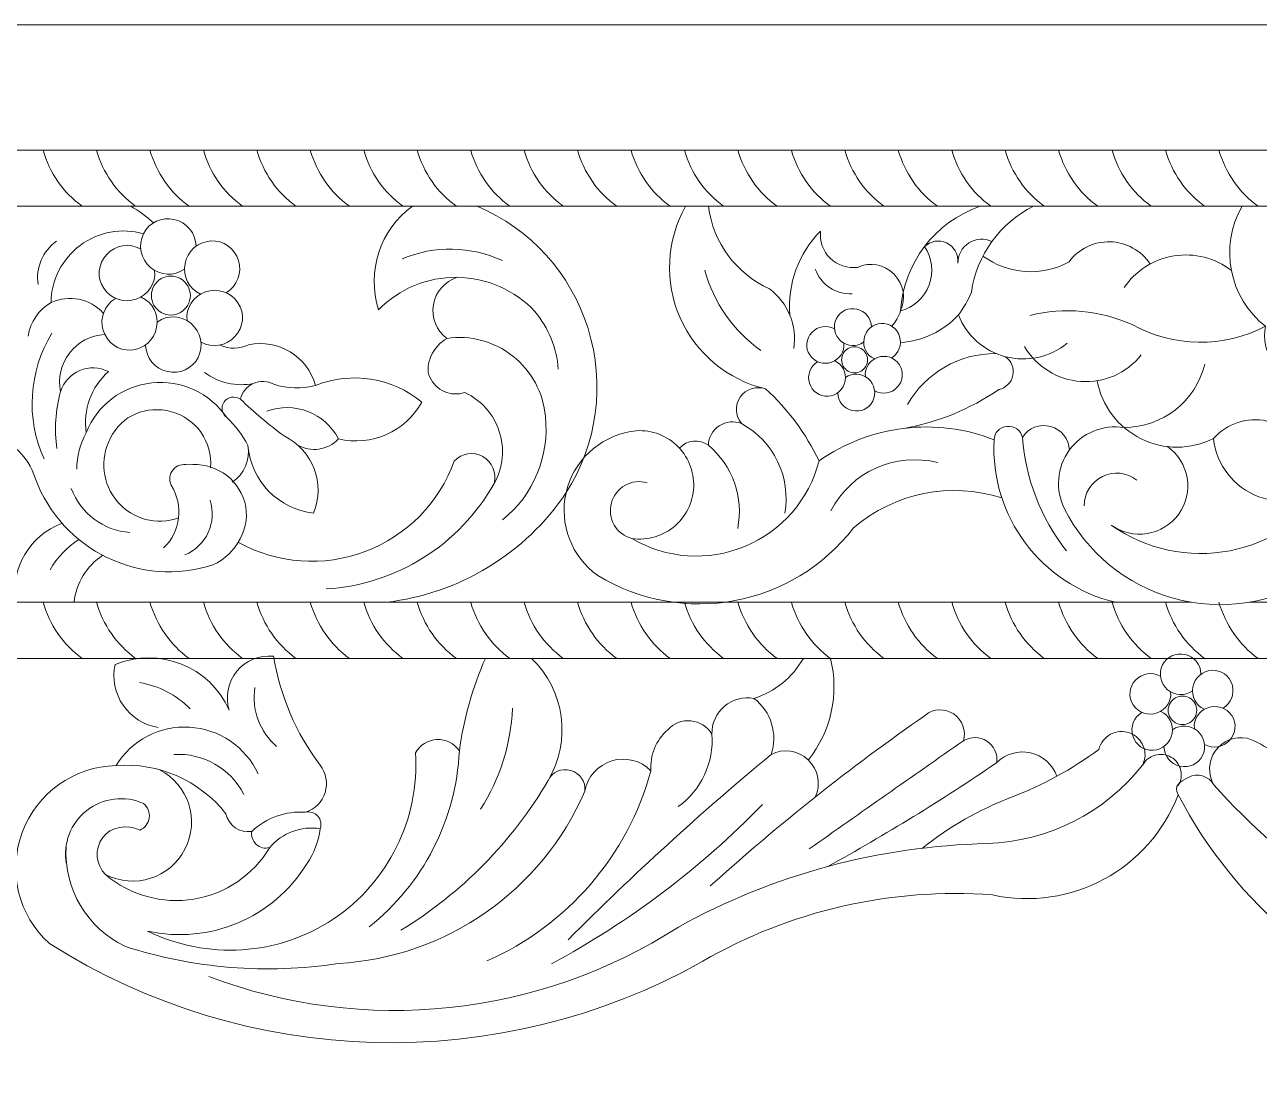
# Model space of a CAD drawing. Header units: millimetres. Extents: x 5491 to 5692, y 3893 to 3974.
# Drawn here: x 5592.53 to 5636.16, y 3936.93 to 3974.22 of the extents above; entities that cross this region are included whole.
import ezdxf

# ---------------------------------------------------------------- set-up
doc = ezdxf.new("R2010")
doc.units = ezdxf.units.MM
doc.header["$MEASUREMENT"] = 0
doc.layers.add('SITARA ALL', color=18, linetype='Continuous', true_color=0x000000)

msp = doc.modelspace()

# ---------------------------------------------------------------- linework, layer by layer
at = {"layer": 'SITARA ALL', "lineweight": 9}
for points, knots in [([(5665.958, 3946.409), (5665.514, 3947.365), (5664.58, 3947.998), (5663.528, 3948.057), (5662.476, 3948.116), (5661.484, 3947.601), (5660.937, 3946.701), (5659.452, 3946.671), (5658.137, 3945.735), (5657.622, 3944.342), (5657.107, 3942.949), (5657.475, 3941.402), (5658.583, 3940.413), (5663.159, 3936.932), (5669.662, 3937.687), (5673.307, 3942.133), (5675.402, 3944.528), (5678.677, 3945.522), (5681.75, 3944.696), (5684.822, 3943.869), (5687.165, 3941.323), (5687.776, 3938.201), (5687.776, 3938.201), (5692.208, 3938.201), (5692.208, 3938.201), (5692.208, 3938.201), (5692.208, 3974.22), (5692.208, 3974.22), (5692.208, 3974.22), (5592.217, 3974.22), (5592.217, 3974.22), (5592.217, 3974.22), (5492.227, 3974.22), (5492.227, 3974.22), (5492.227, 3974.22), (5492.227, 3938.201), (5492.227, 3938.201), (5492.227, 3938.201), (5496.658, 3938.201), (5496.658, 3938.201), (5497.253, 3941.326), (5499.574, 3943.842), (5502.642, 3944.684), (5505.71, 3945.527), (5509.019, 3944.517), (5511.127, 3942.133), (5514.777, 3937.691), (5521.279, 3936.927), (5525.851, 3940.413), (5526.951, 3941.411), (5527.328, 3942.98), (5526.802, 3944.369), (5526.276, 3945.758), (5524.983, 3946.683), (5523.498, 3946.701), (5522.946, 3947.599), (5521.945, 3948.119), (5520.893, 3948.056), (5519.842, 3947.993), (5518.916, 3947.367), (5518.476, 3946.409)], [0, 0, 0, 0, 0.047619, 0.047619, 0.047619, 0.095238, 0.095238, 0.095238, 0.142857, 0.142857, 0.142857, 0.190476, 0.190476, 0.190476, 0.238095, 0.238095, 0.238095, 0.285714, 0.285714, 0.285714, 0.333333, 0.333333, 0.333333, 0.380952, 0.380952, 0.380952, 0.428571, 0.428571, 0.428571, 0.47619, 0.47619, 0.47619, 0.52381, 0.52381, 0.52381, 0.571429, 0.571429, 0.571429, 0.619048, 0.619048, 0.619048, 0.666667, 0.666667, 0.666667, 0.714286, 0.714286, 0.714286, 0.761905, 0.761905, 0.761905, 0.809524, 0.809524, 0.809524, 0.857143, 0.857143, 0.857143, 0.904762, 0.904762, 0.904762, 1, 1, 1, 1]), ([(5592.217, 3969.788), (5592.217, 3969.788), (5494.845, 3969.788), (5494.845, 3969.788), (5494.845, 3969.788), (5592.217, 3969.788), (5592.217, 3969.788), (5592.217, 3969.788), (5689.589, 3969.788), (5689.589, 3969.788), (5688.732, 3969.363), (5688.042, 3968.666), (5687.627, 3967.805), (5687.627, 3967.805), (5645.843, 3967.805), (5645.843, 3967.805)], [0, 0, 0, 0, 0.166667, 0.166667, 0.166667, 0.333333, 0.333333, 0.333333, 0.5, 0.5, 0.5, 0.666667, 0.666667, 0.666667, 1, 1, 1, 1]), ([(5592.217, 3951.832), (5592.217, 3951.832), (5689.589, 3951.832), (5689.589, 3951.832), (5689.589, 3951.832), (5689.589, 3969.788), (5689.589, 3969.788), (5689.589, 3969.788), (5592.217, 3969.788), (5592.217, 3969.788), (5592.217, 3969.788), (5592.217, 3967.805), (5592.217, 3967.805), (5592.217, 3967.805), (5540.18, 3967.805), (5540.18, 3967.805)], [0, 0, 0, 0, 0.166667, 0.166667, 0.166667, 0.333333, 0.333333, 0.333333, 0.5, 0.5, 0.5, 0.666667, 0.666667, 0.666667, 1, 1, 1, 1]), ([(5611.392, 3962.056), (5611.333, 3962.801), (5611.045, 3963.51), (5610.566, 3964.085), (5609.853, 3964.846), (5608.859, 3965.284), (5607.816, 3965.295), (5606.772, 3965.307), (5605.773, 3964.897), (5605.042, 3964.152), (5604.605, 3965.5), (5605.09, 3966.977), (5606.24, 3967.805)], [0, 0, 0, 0, 0.2, 0.2, 0.2, 0.4, 0.4, 0.4, 0.6, 0.6, 0.6, 1, 1, 1, 1]), ([(5605.308, 3953.816), (5607.895, 3954.113), (5610.222, 3955.528), (5611.673, 3957.69), (5612.77, 3959.414), (5613.051, 3961.533), (5612.443, 3963.483), (5611.834, 3965.433), (5610.409, 3967.011), (5608.526, 3967.805)], [0, 0, 0, 0, 0.25, 0.25, 0.25, 0.5, 0.5, 0.5, 1, 1, 1, 1]), ([(5617.73, 3956.427), (5617.95, 3957.522), (5617.553, 3958.648), (5616.695, 3959.362), (5616.704, 3959.64), (5616.847, 3959.896), (5617.079, 3960.049), (5617.311, 3960.201), (5617.605, 3960.231), (5617.864, 3960.13), (5617.643, 3960.396), (5617.625, 3960.777), (5617.821, 3961.063), (5618.017, 3961.348), (5618.39, 3961.466), (5618.718, 3961.356), (5617.371, 3961.672), (5616.251, 3962.602), (5615.694, 3963.869), (5615.137, 3965.135), (5615.213, 3966.598), (5615.89, 3967.805)], [0, 0, 0, 0, 0.125, 0.125, 0.125, 0.25, 0.25, 0.25, 0.375, 0.375, 0.375, 0.5, 0.5, 0.5, 0.625, 0.625, 0.625, 0.75, 0.75, 0.75, 1, 1, 1, 1]), ([(5616.7, 3967.805), (5616.862, 3966.525), (5617.675, 3965.422), (5618.85, 3964.891), (5619.509, 3964.403), (5619.841, 3963.587), (5619.711, 3962.777)], [0, 0, 0, 0, 0.333333, 0.333333, 0.333333, 1, 1, 1, 1]), ([(5623.178, 3963.568), (5623.315, 3963.725), (5623.419, 3963.908), (5623.484, 3964.106), (5623.59, 3965.792), (5624.7, 3967.25), (5626.295, 3967.805)], [0, 0, 0, 0, 0.333333, 0.333333, 0.333333, 1, 1, 1, 1]), ([(5625.531, 3963.967), (5625.718, 3964.214), (5625.873, 3964.484), (5625.992, 3964.77), (5626.176, 3966.081), (5626.998, 3967.217), (5628.184, 3967.805)], [0, 0, 0, 0, 0.333333, 0.333333, 0.333333, 1, 1, 1, 1]), ([(5598.591, 3966.399), (5598.581, 3966.852), (5598.264, 3967.24), (5597.822, 3967.34), (5597.38, 3967.439), (5596.936, 3967.241), (5596.734, 3966.835), (5596.532, 3966.43), (5596.634, 3965.939), (5596.979, 3965.646), (5597.325, 3965.353), (5597.81, 3965.322), (5598.177, 3965.588)], [0, 0, 0, 0, 0.2, 0.2, 0.2, 0.4, 0.4, 0.4, 0.6, 0.6, 0.6, 1, 1, 1, 1]), ([(5596.734, 3966.835), (5595.965, 3967.055), (5595.137, 3966.904), (5594.496, 3966.425), (5593.855, 3965.947), (5593.474, 3965.202), (5593.466, 3964.402)], [0, 0, 0, 0, 0.333333, 0.333333, 0.333333, 1, 1, 1, 1]), ([(5625.515, 3965.821), (5625.537, 3966.112), (5625.376, 3966.386), (5625.112, 3966.509), (5624.848, 3966.632), (5624.54, 3966.583), (5624.331, 3966.38), (5624.601, 3965.982), (5624.661, 3965.478), (5624.494, 3965.027), (5624.326, 3964.576), (5623.948, 3964.232), (5623.484, 3964.106), (5623.688, 3964.545), (5623.596, 3965.064), (5623.255, 3965.407), (5622.914, 3965.75), (5622.405, 3965.848), (5621.966, 3965.647), (5621.611, 3965.6), (5621.255, 3965.719), (5620.999, 3965.969), (5620.744, 3966.219), (5620.619, 3966.576), (5620.659, 3966.931), (5619.877, 3966.147), (5619.481, 3965.058), (5619.577, 3963.954)], [0, 0, 0, 0, 0.1, 0.1, 0.1, 0.2, 0.2, 0.2, 0.3, 0.3, 0.3, 0.4, 0.4, 0.4, 0.5, 0.5, 0.5, 0.6, 0.6, 0.6, 0.7, 0.7, 0.7, 0.8, 0.8, 0.8, 1, 1, 1, 1]), ([(5596.631, 3966.298), (5596.234, 3966.516), (5595.74, 3966.435), (5595.433, 3966.102), (5595.126, 3965.769), (5595.075, 3965.286), (5595.326, 3964.908), (5595.576, 3964.531), (5596.052, 3964.373), (5596.478, 3964.526), (5596.905, 3964.679), (5597.174, 3965.083), (5597.127, 3965.534)], [0, 0, 0, 0, 0.2, 0.2, 0.2, 0.4, 0.4, 0.4, 0.6, 0.6, 0.6, 1, 1, 1, 1]), ([(5599.658, 3964.753), (5600.046, 3964.988), (5600.223, 3965.457), (5600.088, 3965.889), (5599.953, 3966.322), (5599.56, 3966.607), (5599.107, 3966.579), (5598.655, 3966.551), (5598.281, 3966.218), (5598.2, 3965.772), (5598.119, 3965.326), (5598.335, 3964.891), (5598.748, 3964.706)], [0, 0, 0, 0, 0.2, 0.2, 0.2, 0.4, 0.4, 0.4, 0.6, 0.6, 0.6, 1, 1, 1, 1]), ([(5626.712, 3966.559), (5626.451, 3966.684), (5626.143, 3966.665), (5625.899, 3966.509), (5625.655, 3966.352), (5625.51, 3966.083), (5625.515, 3965.793)], [0, 0, 0, 0, 0.333333, 0.333333, 0.333333, 1, 1, 1, 1]), ([(5632.304, 3965.765), (5631.989, 3966.242), (5631.46, 3966.535), (5630.889, 3966.55), (5630.317, 3966.564), (5629.777, 3966.301), (5629.439, 3965.84), (5628.471, 3965.313), (5627.285, 3965.394), (5626.398, 3966.048)], [0, 0, 0, 0, 0.25, 0.25, 0.25, 0.5, 0.5, 0.5, 1, 1, 1, 1]), ([(5635.18, 3965.531), (5634.606, 3965.979), (5633.872, 3966.168), (5633.152, 3966.054), (5632.433, 3965.939), (5631.796, 3965.535), (5631.389, 3964.931)], [0, 0, 0, 0, 0.333333, 0.333333, 0.333333, 1, 1, 1, 1]), ([(5598.388, 3964.652), (5598.388, 3964.898), (5598.256, 3965.125), (5598.043, 3965.248), (5597.83, 3965.371), (5597.567, 3965.371), (5597.354, 3965.248), (5597.141, 3965.125), (5597.01, 3964.898), (5597.01, 3964.652), (5597.01, 3964.406), (5597.141, 3964.178), (5597.354, 3964.055), (5597.567, 3963.932), (5597.83, 3963.932), (5598.043, 3964.055), (5598.256, 3964.178), (5598.388, 3964.406), (5598.388, 3964.652)], [0, 0, 0, 0, 0.166667, 0.166667, 0.166667, 0.333333, 0.333333, 0.333333, 0.5, 0.5, 0.5, 0.666667, 0.666667, 0.666667, 0.833333, 0.833333, 0.833333, 1, 1, 1, 1]), ([(5609.424, 3956.728), (5610.52, 3957.606), (5611.09, 3958.983), (5610.933, 3960.378), (5610.862, 3961.218), (5610.446, 3961.99), (5609.785, 3962.513), (5609.124, 3963.035), (5608.281, 3963.261), (5607.447, 3963.136), (5607.082, 3963.415), (5606.902, 3963.873), (5606.978, 3964.326), (5607.055, 3964.779), (5607.382, 3965.154), (5607.818, 3965.297)], [0, 0, 0, 0, 0.166667, 0.166667, 0.166667, 0.333333, 0.333333, 0.333333, 0.5, 0.5, 0.5, 0.666667, 0.666667, 0.666667, 1, 1, 1, 1]), ([(5595.311, 3964.025), (5594.847, 3964.545), (5594.097, 3964.698), (5593.466, 3964.402), (5593.028, 3964.154), (5592.73, 3963.718), (5592.659, 3963.219)], [0, 0, 0, 0, 0.333333, 0.333333, 0.333333, 1, 1, 1, 1]), ([(5598.766, 3963.006), (5599.163, 3962.787), (5599.658, 3962.868), (5599.965, 3963.201), (5600.272, 3963.535), (5600.322, 3964.018), (5600.072, 3964.395), (5599.822, 3964.773), (5599.346, 3964.931), (5598.919, 3964.778), (5598.493, 3964.625), (5598.224, 3964.221), (5598.271, 3963.77)], [0, 0, 0, 0, 0.2, 0.2, 0.2, 0.4, 0.4, 0.4, 0.6, 0.6, 0.6, 1, 1, 1, 1]), ([(5595.74, 3964.55), (5595.352, 3964.316), (5595.175, 3963.847), (5595.31, 3963.414), (5595.445, 3962.982), (5595.838, 3962.697), (5596.29, 3962.725), (5596.742, 3962.753), (5597.117, 3963.086), (5597.198, 3963.532), (5597.278, 3963.978), (5597.063, 3964.413), (5596.649, 3964.597)], [0, 0, 0, 0, 0.2, 0.2, 0.2, 0.4, 0.4, 0.4, 0.6, 0.6, 0.6, 1, 1, 1, 1]), ([(5622.455, 3963.545), (5622.449, 3963.847), (5622.237, 3964.106), (5621.943, 3964.172), (5621.648, 3964.238), (5621.352, 3964.106), (5621.218, 3963.836), (5621.083, 3963.565), (5621.151, 3963.238), (5621.381, 3963.043), (5621.612, 3962.848), (5621.935, 3962.827), (5622.179, 3963.005)], [0, 0, 0, 0, 0.2, 0.2, 0.2, 0.4, 0.4, 0.4, 0.6, 0.6, 0.6, 1, 1, 1, 1]), ([(5628.06, 3963.95), (5629.265, 3964.249), (5630.536, 3964.134), (5631.669, 3963.625), (5633.131, 3962.818), (5634.898, 3962.795), (5636.381, 3963.564), (5636.281, 3963.119), (5636.391, 3962.653), (5636.679, 3962.3), (5636.966, 3961.946), (5637.397, 3961.744), (5637.853, 3961.752), (5638.637, 3961.416), (5639.164, 3960.664), (5639.213, 3959.812), (5639.359, 3959.446), (5639.657, 3959.161), (5640.03, 3959.033), (5640.403, 3958.904), (5640.812, 3958.943), (5641.153, 3959.141), (5641.677, 3959.747), (5642.377, 3960.176), (5643.155, 3960.367), (5643.709, 3960.544), (5644.312, 3960.472), (5644.808, 3960.17), (5645.304, 3959.867), (5645.644, 3959.359), (5645.739, 3958.786), (5645.709, 3956.763), (5647.309, 3955.094), (5649.332, 3955.043)], [0, 0, 0, 0, 0.083333, 0.083333, 0.083333, 0.166667, 0.166667, 0.166667, 0.25, 0.25, 0.25, 0.333333, 0.333333, 0.333333, 0.416667, 0.416667, 0.416667, 0.5, 0.5, 0.5, 0.583333, 0.583333, 0.583333, 0.666667, 0.666667, 0.666667, 0.75, 0.75, 0.75, 0.833333, 0.833333, 0.833333, 1, 1, 1, 1]), ([(5596.807, 3962.904), (5596.816, 3962.451), (5597.134, 3962.063), (5597.576, 3961.964), (5598.018, 3961.865), (5598.461, 3962.063), (5598.663, 3962.468), (5598.865, 3962.874), (5598.764, 3963.365), (5598.418, 3963.658), (5598.072, 3963.951), (5597.588, 3963.981), (5597.221, 3963.716)], [0, 0, 0, 0, 0.2, 0.2, 0.2, 0.4, 0.4, 0.4, 0.6, 0.6, 0.6, 1, 1, 1, 1]), ([(5623.488, 3962.989), (5624.268, 3963.045), (5624.998, 3963.394), (5625.531, 3963.967), (5625.818, 3963.236), (5626.438, 3962.687), (5627.199, 3962.49), (5627.959, 3962.293), (5628.763, 3962.468), (5629.369, 3962.967)], [0, 0, 0, 0, 0.25, 0.25, 0.25, 0.5, 0.5, 0.5, 1, 1, 1, 1]), ([(5621.149, 3963.478), (5620.884, 3963.623), (5620.555, 3963.569), (5620.35, 3963.347), (5620.145, 3963.125), (5620.112, 3962.803), (5620.279, 3962.551), (5620.445, 3962.3), (5620.763, 3962.194), (5621.047, 3962.296), (5621.331, 3962.398), (5621.511, 3962.668), (5621.479, 3962.968)], [0, 0, 0, 0, 0.2, 0.2, 0.2, 0.4, 0.4, 0.4, 0.6, 0.6, 0.6, 1, 1, 1, 1]), ([(5623.167, 3962.448), (5623.425, 3962.604), (5623.544, 3962.917), (5623.453, 3963.205), (5623.363, 3963.493), (5623.101, 3963.684), (5622.8, 3963.665), (5622.498, 3963.646), (5622.249, 3963.424), (5622.195, 3963.127), (5622.141, 3962.83), (5622.285, 3962.54), (5622.56, 3962.417)], [0, 0, 0, 0, 0.2, 0.2, 0.2, 0.4, 0.4, 0.4, 0.6, 0.6, 0.6, 1, 1, 1, 1]), ([(5595.355, 3963.279), (5594.867, 3963.247), (5594.416, 3963.006), (5594.118, 3962.617), (5593.82, 3962.229), (5593.704, 3961.734), (5593.8, 3961.254)], [0, 0, 0, 0, 0.333333, 0.333333, 0.333333, 1, 1, 1, 1]), ([(5601.095, 3960.565), (5602.062, 3960.92), (5603.143, 3960.501), (5603.621, 3959.59), (5604.785, 3959.305), (5605.993, 3959.838), (5606.567, 3960.889), (5605.516, 3961.753), (5604.08, 3961.979), (5602.815, 3961.478), (5602.522, 3962.503), (5601.49, 3963.128), (5600.447, 3962.91), (5600.129, 3962.755), (5599.758, 3962.751), (5599.437, 3962.898)], [0, 0, 0, 0, 0.166667, 0.166667, 0.166667, 0.333333, 0.333333, 0.333333, 0.5, 0.5, 0.5, 0.666667, 0.666667, 0.666667, 1, 1, 1, 1]), ([(5600.087, 3955.927), (5601.463, 3955.17), (5603.1, 3955.054), (5604.568, 3955.609), (5606.036, 3956.165), (5607.184, 3957.327), (5607.714, 3958.804), (5607.974, 3959.081), (5608.388, 3959.147), (5608.721, 3958.965), (5609.054, 3958.782), (5609.216, 3958.382), (5609.122, 3958.014), (5609.437, 3958.573), (5609.503, 3959.239), (5609.305, 3959.849), (5609.107, 3960.459), (5608.666, 3960.958), (5608.083, 3961.226), (5607.595, 3961.063), (5607.062, 3961.296), (5606.849, 3961.765), (5606.636, 3962.233), (5607.003, 3962.875), (5607.447, 3963.136)], [0, 0, 0, 0, 0.111111, 0.111111, 0.111111, 0.222222, 0.222222, 0.222222, 0.333333, 0.333333, 0.333333, 0.444444, 0.444444, 0.444444, 0.555556, 0.555556, 0.555556, 0.666667, 0.666667, 0.666667, 0.777778, 0.777778, 0.777778, 1, 1, 1, 1]), ([(5622.32, 3962.38), (5622.32, 3962.544), (5622.232, 3962.696), (5622.09, 3962.778), (5621.948, 3962.86), (5621.773, 3962.86), (5621.631, 3962.778), (5621.489, 3962.696), (5621.401, 3962.544), (5621.401, 3962.38), (5621.401, 3962.216), (5621.489, 3962.065), (5621.631, 3961.983), (5621.773, 3961.9), (5621.948, 3961.9), (5622.09, 3961.983), (5622.232, 3962.065), (5622.32, 3962.216), (5622.32, 3962.38)], [0, 0, 0, 0, 0.166667, 0.166667, 0.166667, 0.333333, 0.333333, 0.333333, 0.5, 0.5, 0.5, 0.666667, 0.666667, 0.666667, 0.833333, 0.833333, 0.833333, 1, 1, 1, 1]), ([(5622.572, 3961.283), (5622.837, 3961.137), (5623.167, 3961.191), (5623.371, 3961.413), (5623.576, 3961.636), (5623.61, 3961.958), (5623.443, 3962.209), (5623.276, 3962.461), (5622.959, 3962.566), (5622.674, 3962.464), (5622.39, 3962.362), (5622.211, 3962.093), (5622.242, 3961.792)], [0, 0, 0, 0, 0.2, 0.2, 0.2, 0.4, 0.4, 0.4, 0.6, 0.6, 0.6, 1, 1, 1, 1]), ([(5623.604, 3959.96), (5624.806, 3960.174), (5625.949, 3960.64), (5626.956, 3961.33), (5627.208, 3961.383), (5627.405, 3961.581), (5627.456, 3961.833), (5627.507, 3962.086), (5627.407, 3962.342), (5627.195, 3962.489)], [0, 0, 0, 0, 0.25, 0.25, 0.25, 0.5, 0.5, 0.5, 1, 1, 1, 1]), ([(5627.865, 3962.846), (5628.286, 3962.134), (5629.03, 3961.674), (5629.856, 3961.617), (5630.681, 3961.559), (5631.478, 3961.906), (5631.994, 3962.553)], [0, 0, 0, 0, 0.333333, 0.333333, 0.333333, 1, 1, 1, 1]), ([(5594.706, 3959.805), (5594.59, 3960.611), (5594.885, 3961.422), (5595.493, 3961.964), (5595.177, 3962.124), (5594.807, 3962.138), (5594.481, 3962.001), (5594.154, 3961.864), (5593.906, 3961.592), (5593.8, 3961.254), (5593.622, 3960.599), (5593.578, 3959.916), (5593.669, 3959.244)], [0, 0, 0, 0, 0.2, 0.2, 0.2, 0.4, 0.4, 0.4, 0.6, 0.6, 0.6, 1, 1, 1, 1]), ([(5620.554, 3962.313), (5620.296, 3962.156), (5620.178, 3961.844), (5620.268, 3961.555), (5620.358, 3961.267), (5620.62, 3961.077), (5620.922, 3961.096), (5621.223, 3961.114), (5621.473, 3961.336), (5621.527, 3961.634), (5621.58, 3961.931), (5621.437, 3962.221), (5621.161, 3962.344)], [0, 0, 0, 0, 0.2, 0.2, 0.2, 0.4, 0.4, 0.4, 0.6, 0.6, 0.6, 1, 1, 1, 1]), ([(5644.13, 3957.661), (5641.882, 3957.182), (5639.789, 3956.152), (5638.039, 3954.661), (5636.572, 3953.747), (5634.789, 3953.492), (5633.125, 3953.957), (5631.46, 3954.422), (5630.063, 3955.572), (5629.282, 3957.113), (5628.944, 3957.783), (5629.009, 3958.584), (5629.45, 3959.191), (5629.891, 3959.797), (5630.644, 3960.104), (5631.384, 3959.988), (5632.738, 3959.99), (5633.916, 3960.914), (5634.238, 3962.229)], [0, 0, 0, 0, 0.142857, 0.142857, 0.142857, 0.285714, 0.285714, 0.285714, 0.428571, 0.428571, 0.428571, 0.571429, 0.571429, 0.571429, 0.714286, 0.714286, 0.714286, 1, 1, 1, 1]), ([(5599.866, 3958.053), (5600.292, 3958.339), (5600.51, 3958.849), (5600.422, 3959.354), (5600.233, 3959.725), (5599.979, 3960.059), (5599.673, 3960.341), (5599.084, 3961.208), (5598.064, 3961.679), (5597.022, 3961.564), (5595.98, 3961.449), (5595.092, 3960.78), (5594.706, 3959.805), (5594.493, 3959.408), (5594.38, 3958.966), (5594.375, 3958.515)], [0, 0, 0, 0, 0.166667, 0.166667, 0.166667, 0.333333, 0.333333, 0.333333, 0.5, 0.5, 0.5, 0.666667, 0.666667, 0.666667, 1, 1, 1, 1]), ([(5599.673, 3960.341), (5599.497, 3960.472), (5599.456, 3960.719), (5599.582, 3960.899), (5599.707, 3961.08), (5599.974, 3961.113), (5600.158, 3960.994), (5600.218, 3961.24), (5600.387, 3961.444), (5600.618, 3961.547), (5600.849, 3961.65), (5601.116, 3961.64), (5601.339, 3961.521), (5601.816, 3961.36), (5602.329, 3961.345), (5602.815, 3961.478)], [0, 0, 0, 0, 0.166667, 0.166667, 0.166667, 0.333333, 0.333333, 0.333333, 0.5, 0.5, 0.5, 0.666667, 0.666667, 0.666667, 1, 1, 1, 1]), ([(5621.266, 3961.215), (5621.272, 3960.913), (5621.484, 3960.655), (5621.779, 3960.589), (5622.073, 3960.522), (5622.369, 3960.654), (5622.504, 3960.925), (5622.638, 3961.195), (5622.571, 3961.522), (5622.34, 3961.718), (5622.11, 3961.913), (5621.787, 3961.933), (5621.542, 3961.756)], [0, 0, 0, 0, 0.2, 0.2, 0.2, 0.4, 0.4, 0.4, 0.6, 0.6, 0.6, 1, 1, 1, 1]), ([(5630.434, 3961.642), (5630.599, 3960.753), (5631.173, 3959.995), (5631.983, 3959.594), (5632.793, 3959.193), (5633.738, 3959.194), (5634.545, 3959.602)], [0, 0, 0, 0, 0.333333, 0.333333, 0.333333, 1, 1, 1, 1]), ([(5599.099, 3958.57), (5599.179, 3959.477), (5598.598, 3960.31), (5597.719, 3960.548), (5596.841, 3960.786), (5595.95, 3960.424), (5595.56, 3959.602), (5595.176, 3958.876), (5595.277, 3957.99), (5595.814, 3957.369), (5596.352, 3956.749), (5597.199, 3956.517), (5597.972, 3956.794)], [0, 0, 0, 0, 0.2, 0.2, 0.2, 0.4, 0.4, 0.4, 0.6, 0.6, 0.6, 1, 1, 1, 1]), ([(5600.422, 3959.354), (5600.527, 3958.104), (5601.499, 3957.104), (5602.745, 3956.966), (5603.168, 3958.008), (5602.712, 3959.198), (5601.701, 3959.69), (5601.157, 3960.088), (5600.641, 3960.524), (5600.158, 3960.994)], [0, 0, 0, 0, 0.25, 0.25, 0.25, 0.5, 0.5, 0.5, 1, 1, 1, 1]), ([(5627.065, 3957.501), (5625.253, 3958.085), (5623.269, 3957.685), (5621.825, 3956.444), (5619.685, 3953.659), (5615.785, 3952.936), (5612.784, 3954.762), (5611.858, 3955.421), (5611.416, 3956.572), (5611.665, 3957.682), (5611.913, 3958.792), (5612.822, 3959.649), (5613.941, 3959.851), (5614.492, 3959.946), (5615.056, 3959.794), (5615.486, 3959.437), (5615.916, 3959.08), (5616.169, 3958.549), (5616.177, 3957.991), (5616.185, 3957.432), (5615.949, 3956.897), (5615.53, 3956.527), (5615.111, 3956.157), (5614.548, 3955.99), (5613.994, 3956.068), (5615.208, 3955.352), (5616.687, 3955.25), (5617.988, 3955.791), (5619.288, 3956.332), (5620.256, 3957.444), (5620.604, 3958.809), (5622.411, 3960.079), (5624.735, 3960.359), (5626.793, 3959.558)], [0, 0, 0, 0, 0.083333, 0.083333, 0.083333, 0.166667, 0.166667, 0.166667, 0.25, 0.25, 0.25, 0.333333, 0.333333, 0.333333, 0.416667, 0.416667, 0.416667, 0.5, 0.5, 0.5, 0.583333, 0.583333, 0.583333, 0.666667, 0.666667, 0.666667, 0.75, 0.75, 0.75, 0.833333, 0.833333, 0.833333, 1, 1, 1, 1]), ([(5632.921, 3959.314), (5633.29, 3959.051), (5633.539, 3958.652), (5633.613, 3958.206), (5633.687, 3957.759), (5633.578, 3957.299), (5633.314, 3956.932), (5633.05, 3956.564), (5632.651, 3956.316), (5632.204, 3956.243), (5631.757, 3956.17), (5631.298, 3956.279), (5630.931, 3956.544), (5632.149, 3955.681), (5633.667, 3955.353), (5635.133, 3955.638), (5636.599, 3955.923), (5637.88, 3956.788), (5638.686, 3958.045), (5638, 3957.412), (5637.016, 3957.219), (5636.142, 3957.545), (5635.267, 3957.871), (5634.649, 3958.674), (5634.545, 3959.602), (5635.016, 3960.136), (5635.74, 3960.372), (5636.435, 3960.219), (5637.13, 3960.065), (5637.689, 3959.538), (5637.891, 3958.855)], [0, 0, 0, 0, 0.090909, 0.090909, 0.090909, 0.181818, 0.181818, 0.181818, 0.272727, 0.272727, 0.272727, 0.363636, 0.363636, 0.363636, 0.454545, 0.454545, 0.454545, 0.545455, 0.545455, 0.545455, 0.636364, 0.636364, 0.636364, 0.727273, 0.727273, 0.727273, 0.818182, 0.818182, 0.818182, 1, 1, 1, 1]), ([(5629.455, 3959.193), (5629.439, 3959.588), (5629.167, 3959.927), (5628.784, 3960.028), (5628.402, 3960.129), (5628.004, 3959.978), (5627.796, 3959.641), (5627.735, 3959.892), (5627.495, 3960.058), (5627.239, 3960.027), (5626.982, 3959.995), (5626.791, 3959.817), (5626.793, 3959.558), (5626.645, 3956.855), (5628.451, 3954.436), (5631.087, 3953.816)], [0, 0, 0, 0, 0.166667, 0.166667, 0.166667, 0.333333, 0.333333, 0.333333, 0.5, 0.5, 0.5, 0.666667, 0.666667, 0.666667, 1, 1, 1, 1]), ([(5597.442, 3955.734), (5598.047, 3956.315), (5598.16, 3957.241), (5597.711, 3957.95), (5597.625, 3958.13), (5597.652, 3958.343), (5597.778, 3958.496), (5597.905, 3958.65), (5598.112, 3958.715), (5598.304, 3958.666), (5599.205, 3958.786), (5600.058, 3958.227), (5600.308, 3957.353), (5600.558, 3956.479), (5600.017, 3955.508), (5599.188, 3955.134), (5596.621, 3954.311), (5593.859, 3955.653), (5592.911, 3958.177), (5592.789, 3958.595), (5592.548, 3958.969), (5592.217, 3959.253), (5591.886, 3958.969), (5591.645, 3958.595), (5591.523, 3958.177), (5590.578, 3955.652), (5587.814, 3954.314), (5585.246, 3955.134), (5584.394, 3955.452), (5583.905, 3956.347), (5584.096, 3957.236), (5584.288, 3958.124), (5585.223, 3958.726), (5586.13, 3958.666), (5586.322, 3958.717), (5586.526, 3958.651), (5586.654, 3958.498), (5586.781, 3958.346), (5586.808, 3958.13), (5586.723, 3957.95), (5586.275, 3957.241), (5586.386, 3956.314), (5586.993, 3955.734)], [0, 0, 0, 0, 0.066667, 0.066667, 0.066667, 0.133333, 0.133333, 0.133333, 0.2, 0.2, 0.2, 0.266667, 0.266667, 0.266667, 0.333333, 0.333333, 0.333333, 0.4, 0.4, 0.4, 0.466667, 0.466667, 0.466667, 0.533333, 0.533333, 0.533333, 0.6, 0.6, 0.6, 0.666667, 0.666667, 0.666667, 0.733333, 0.733333, 0.733333, 0.8, 0.8, 0.8, 0.866667, 0.866667, 0.866667, 1, 1, 1, 1]), ([(5614.528, 3958.039), (5614.265, 3958.113), (5613.984, 3958.078), (5613.747, 3957.944), (5613.51, 3957.809), (5613.337, 3957.586), (5613.266, 3957.323), (5613.195, 3957.06), (5613.232, 3956.779), (5613.369, 3956.543), (5613.506, 3956.307), (5613.73, 3956.136), (5613.994, 3956.068)], [0, 0, 0, 0, 0.2, 0.2, 0.2, 0.4, 0.4, 0.4, 0.6, 0.6, 0.6, 1, 1, 1, 1]), ([(5631.833, 3958.131), (5631.486, 3958.404), (5631.013, 3958.454), (5630.617, 3958.258), (5630.221, 3958.063), (5629.973, 3957.663), (5629.979, 3957.221)], [0, 0, 0, 0, 0.333333, 0.333333, 0.333333, 1, 1, 1, 1]), ([(5635.801, 3953.816), (5635.801, 3953.816), (5670.867, 3953.816), (5670.867, 3953.816), (5670.867, 3953.816), (5687.627, 3953.816), (5687.627, 3953.816), (5687.627, 3953.816), (5687.627, 3956.058), (5687.627, 3956.058), (5685.086, 3957.683), (5681.783, 3957.453), (5679.496, 3955.486), (5678.793, 3954.778), (5677.961, 3954.211), (5677.044, 3953.816)], [0, 0, 0, 0, 0.166667, 0.166667, 0.166667, 0.333333, 0.333333, 0.333333, 0.5, 0.5, 0.5, 0.666667, 0.666667, 0.666667, 1, 1, 1, 1]), ([(5593.853, 3956.607), (5592.712, 3956.185), (5592.026, 3955.018), (5592.217, 3953.816), (5592.407, 3955.018), (5591.723, 3956.186), (5590.581, 3956.607)], [0, 0, 0, 0, 0.333333, 0.333333, 0.333333, 1, 1, 1, 1]), ([(5633.767, 3953.816), (5633.767, 3953.816), (5592.217, 3953.816), (5592.217, 3953.816), (5592.217, 3953.816), (5550.667, 3953.816), (5550.667, 3953.816)], [0, 0, 0, 0, 0.333333, 0.333333, 0.333333, 1, 1, 1, 1]), ([(5620.231, 3948.245), (5621.033, 3949.255), (5621.321, 3950.58), (5621.01, 3951.832), (5620.34, 3952.32), (5619.853, 3953.019), (5619.628, 3953.816)], [0, 0, 0, 0, 0.333333, 0.333333, 0.333333, 1, 1, 1, 1]), ([(5602.979, 3945.812), (5603.034, 3945.966), (5603, 3946.138), (5602.892, 3946.26), (5602.783, 3946.382), (5602.618, 3946.436), (5602.459, 3946.399), (5602.789, 3946.504), (5603.047, 3946.764), (5603.15, 3947.095), (5603.253, 3947.427), (5603.188, 3947.785), (5602.975, 3948.059), (5602.126, 3949.191), (5601.559, 3950.511), (5601.323, 3951.907), (5600.83, 3951.961), (5600.343, 3951.761), (5600.028, 3951.378), (5599.714, 3950.994), (5599.612, 3950.482), (5599.761, 3950.008), (5599.075, 3951.55), (5597.288, 3952.263), (5595.731, 3951.613), (5595.622, 3951.115), (5595.724, 3950.594), (5596.013, 3950.174), (5596.301, 3949.753), (5596.748, 3949.471), (5597.252, 3949.394)], [0, 0, 0, 0, 0.090909, 0.090909, 0.090909, 0.181818, 0.181818, 0.181818, 0.272727, 0.272727, 0.272727, 0.363636, 0.363636, 0.363636, 0.454545, 0.454545, 0.454545, 0.545455, 0.545455, 0.545455, 0.636364, 0.636364, 0.636364, 0.727273, 0.727273, 0.727273, 0.818182, 0.818182, 0.818182, 1, 1, 1, 1]), ([(5634.103, 3951.28), (5634.096, 3951.612), (5633.864, 3951.896), (5633.539, 3951.969), (5633.215, 3952.042), (5632.89, 3951.897), (5632.742, 3951.599), (5632.594, 3951.302), (5632.668, 3950.942), (5632.922, 3950.727), (5633.175, 3950.512), (5633.531, 3950.49), (5633.8, 3950.685)], [0, 0, 0, 0, 0.2, 0.2, 0.2, 0.4, 0.4, 0.4, 0.6, 0.6, 0.6, 1, 1, 1, 1]), ([(5608.814, 3951.832), (5608.356, 3950.793), (5608.046, 3949.694), (5607.894, 3948.568), (5607.716, 3948.83), (5607.415, 3948.98), (5607.099, 3948.965), (5606.784, 3948.95), (5606.5, 3948.775), (5606.347, 3948.498), (5606.495, 3946.162), (5605.387, 3943.924), (5603.44, 3942.623), (5601.493, 3941.323), (5598.979, 3941.169), (5596.878, 3942.2), (5599.07, 3941.711), (5601.329, 3942.664), (5602.505, 3944.578), (5602.759, 3944.946), (5602.921, 3945.369), (5602.979, 3945.812), (5602.307, 3945.924), (5601.627, 3945.671), (5601.192, 3945.148)], [0, 0, 0, 0, 0.111111, 0.111111, 0.111111, 0.222222, 0.222222, 0.222222, 0.333333, 0.333333, 0.333333, 0.444444, 0.444444, 0.444444, 0.555556, 0.555556, 0.555556, 0.666667, 0.666667, 0.666667, 0.777778, 0.777778, 0.777778, 1, 1, 1, 1]), ([(5605.832, 3942.228), (5607.974, 3943.538), (5609.76, 3945.355), (5611.034, 3947.519), (5611.864, 3948.921), (5611.619, 3950.707), (5610.441, 3951.832)], [0, 0, 0, 0, 0.333333, 0.333333, 0.333333, 1, 1, 1, 1]), ([(5620.051, 3951.832), (5619.669, 3951.158), (5619.045, 3950.653), (5618.305, 3950.418), (5617.933, 3950.488), (5617.55, 3950.385), (5617.262, 3950.14), (5616.973, 3949.895), (5616.811, 3949.535), (5616.82, 3949.157), (5616.661, 3949.423), (5616.385, 3949.597), (5616.076, 3949.626), (5615.768, 3949.655), (5615.465, 3949.537), (5615.26, 3949.305), (5614.842, 3948.945), (5614.621, 3948.408), (5614.665, 3947.859)], [0, 0, 0, 0, 0.142857, 0.142857, 0.142857, 0.285714, 0.285714, 0.285714, 0.428571, 0.428571, 0.428571, 0.571429, 0.571429, 0.571429, 0.714286, 0.714286, 0.714286, 1, 1, 1, 1]), ([(5632.666, 3951.205), (5632.375, 3951.365), (5632.013, 3951.306), (5631.787, 3951.062), (5631.562, 3950.817), (5631.525, 3950.463), (5631.709, 3950.186), (5631.893, 3949.909), (5632.242, 3949.793), (5632.554, 3949.906), (5632.867, 3950.018), (5633.064, 3950.314), (5633.03, 3950.645)], [0, 0, 0, 0, 0.2, 0.2, 0.2, 0.4, 0.4, 0.4, 0.6, 0.6, 0.6, 1, 1, 1, 1]), ([(5634.886, 3950.072), (5635.17, 3950.244), (5635.3, 3950.588), (5635.201, 3950.905), (5635.102, 3951.223), (5634.814, 3951.432), (5634.482, 3951.411), (5634.151, 3951.391), (5633.876, 3951.146), (5633.817, 3950.819), (5633.758, 3950.492), (5633.916, 3950.173), (5634.219, 3950.038)], [0, 0, 0, 0, 0.2, 0.2, 0.2, 0.4, 0.4, 0.4, 0.6, 0.6, 0.6, 1, 1, 1, 1]), ([(5620.469, 3946.93), (5620.679, 3947.376), (5620.579, 3947.906), (5620.223, 3948.246), (5619.866, 3948.585), (5619.344, 3948.665), (5618.909, 3948.434), (5619.16, 3949.157), (5618.917, 3949.958), (5618.305, 3950.418)], [0, 0, 0, 0, 0.25, 0.25, 0.25, 0.5, 0.5, 0.5, 1, 1, 1, 1]), ([(5633.954, 3949.998), (5633.954, 3950.179), (5633.858, 3950.345), (5633.702, 3950.436), (5633.546, 3950.526), (5633.353, 3950.526), (5633.197, 3950.436), (5633.04, 3950.345), (5632.944, 3950.179), (5632.944, 3949.998), (5632.944, 3949.818), (5633.04, 3949.651), (5633.197, 3949.561), (5633.353, 3949.47), (5633.546, 3949.47), (5633.702, 3949.561), (5633.858, 3949.651), (5633.954, 3949.818), (5633.954, 3949.998)], [0, 0, 0, 0, 0.166667, 0.166667, 0.166667, 0.333333, 0.333333, 0.333333, 0.5, 0.5, 0.5, 0.666667, 0.666667, 0.666667, 0.833333, 0.833333, 0.833333, 1, 1, 1, 1]), ([(5626.886, 3948.149), (5626.927, 3948.447), (5626.791, 3948.742), (5626.539, 3948.907), (5626.286, 3949.071), (5625.965, 3949.078), (5625.708, 3948.92), (5625.813, 3949.278), (5625.673, 3949.662), (5625.363, 3949.868), (5625.053, 3950.075), (5624.653, 3950.062), (5624.364, 3949.828), (5621.706, 3947.978), (5619.168, 3945.963), (5616.763, 3943.794)], [0, 0, 0, 0, 0.166667, 0.166667, 0.166667, 0.333333, 0.333333, 0.333333, 0.5, 0.5, 0.5, 0.666667, 0.666667, 0.666667, 1, 1, 1, 1]), ([(5632.012, 3949.924), (5631.728, 3949.752), (5631.598, 3949.408), (5631.697, 3949.091), (5631.796, 3948.774), (5632.085, 3948.564), (5632.416, 3948.585), (5632.748, 3948.605), (5633.023, 3948.85), (5633.082, 3949.177), (5633.141, 3949.504), (5632.983, 3949.823), (5632.679, 3949.958)], [0, 0, 0, 0, 0.2, 0.2, 0.2, 0.4, 0.4, 0.4, 0.6, 0.6, 0.6, 1, 1, 1, 1]), ([(5634.232, 3948.791), (5634.523, 3948.631), (5634.886, 3948.69), (5635.111, 3948.935), (5635.336, 3949.179), (5635.373, 3949.533), (5635.19, 3949.81), (5635.006, 3950.087), (5634.657, 3950.203), (5634.344, 3950.09), (5634.032, 3949.978), (5633.834, 3949.682), (5633.869, 3949.351)], [0, 0, 0, 0, 0.2, 0.2, 0.2, 0.4, 0.4, 0.4, 0.6, 0.6, 0.6, 1, 1, 1, 1]), ([(5600.785, 3947.755), (5600.341, 3948.71), (5599.407, 3949.343), (5598.355, 3949.402), (5597.304, 3949.461), (5596.311, 3948.946), (5595.764, 3948.046)], [0, 0, 0, 0, 0.333333, 0.333333, 0.333333, 1, 1, 1, 1]), ([(5632.795, 3948.717), (5632.802, 3948.384), (5633.035, 3948.1), (5633.359, 3948.027), (5633.683, 3947.954), (5634.009, 3948.099), (5634.157, 3948.397), (5634.305, 3948.694), (5634.23, 3949.054), (5633.977, 3949.269), (5633.723, 3949.484), (5633.368, 3949.506), (5633.099, 3949.311)], [0, 0, 0, 0, 0.2, 0.2, 0.2, 0.4, 0.4, 0.4, 0.6, 0.6, 0.6, 1, 1, 1, 1]), ([(5599.039, 3940.593), (5604.537, 3938.514), (5610.69, 3939.16), (5615.633, 3942.34), (5618.978, 3944.196), (5622.727, 3945.207), (5626.552, 3945.287), (5628.699, 3945.367), (5630.703, 3946.378), (5632.041, 3948.058), (5632.144, 3948.269), (5632.153, 3948.514), (5632.065, 3948.732), (5631.976, 3948.95), (5631.801, 3949.12), (5631.58, 3949.2), (5631.359, 3949.28), (5631.114, 3949.262), (5630.907, 3949.151), (5630.7, 3949.04), (5630.55, 3948.847), (5630.494, 3948.619), (5629.548, 3947.915), (5628.508, 3947.346), (5627.404, 3946.929), (5626.269, 3946.493), (5625.208, 3945.886), (5624.258, 3945.127)], [0, 0, 0, 0, 0.1, 0.1, 0.1, 0.2, 0.2, 0.2, 0.3, 0.3, 0.3, 0.4, 0.4, 0.4, 0.5, 0.5, 0.5, 0.6, 0.6, 0.6, 0.7, 0.7, 0.7, 0.8, 0.8, 0.8, 1, 1, 1, 1]), ([(5637.364, 3947.748), (5636.974, 3948.34), (5636.399, 3948.784), (5635.729, 3949.012), (5635.299, 3949.094), (5634.861, 3948.918), (5634.609, 3948.56), (5634.357, 3948.203), (5634.335, 3947.737), (5634.558, 3947.36), (5637.159, 3944.492), (5640.336, 3942.208), (5643.883, 3940.657)], [0, 0, 0, 0, 0.2, 0.2, 0.2, 0.4, 0.4, 0.4, 0.6, 0.6, 0.6, 1, 1, 1, 1]), ([(5620.913, 3944.48), (5622.961, 3945.607), (5624.954, 3946.832), (5626.886, 3948.149), (5627.198, 3948.462), (5627.648, 3948.593), (5628.079, 3948.496), (5628.51, 3948.399), (5628.862, 3948.083), (5629.008, 3947.666)], [0, 0, 0, 0, 0.25, 0.25, 0.25, 0.5, 0.5, 0.5, 1, 1, 1, 1]), ([(5633.299, 3947.333), (5633.402, 3947.501), (5633.432, 3947.702), (5633.384, 3947.893), (5633.336, 3948.083), (5633.213, 3948.245), (5633.043, 3948.343), (5632.873, 3948.441), (5632.67, 3948.466), (5632.481, 3948.412), (5632.292, 3948.358), (5632.134, 3948.231), (5632.041, 3948.058)], [0, 0, 0, 0, 0.2, 0.2, 0.2, 0.4, 0.4, 0.4, 0.6, 0.6, 0.6, 1, 1, 1, 1]), ([(5600.559, 3945.722), (5600.136, 3945.65), (5599.733, 3945.927), (5599.647, 3946.346), (5598.714, 3947.522), (5597.26, 3948.159), (5595.764, 3948.046), (5594.279, 3948.016), (5592.964, 3947.08), (5592.449, 3945.687), (5591.934, 3944.294), (5592.302, 3942.747), (5593.41, 3941.758), (5600.408, 3937.321), (5609.267, 3937.077), (5616.493, 3941.131), (5619.591, 3942.924), (5623.161, 3943.741), (5626.731, 3943.476), (5629.495, 3942.874), (5632.284, 3944.375), (5633.299, 3947.016)], [0, 0, 0, 0, 0.125, 0.125, 0.125, 0.25, 0.25, 0.25, 0.375, 0.375, 0.375, 0.5, 0.5, 0.5, 0.625, 0.625, 0.625, 0.75, 0.75, 0.75, 1, 1, 1, 1]), ([(5608.871, 3941.144), (5611.715, 3942.397), (5613.843, 3944.862), (5614.665, 3947.859), (5614.306, 3948.227), (5613.771, 3948.364), (5613.279, 3948.212), (5612.787, 3948.06), (5612.423, 3947.652), (5612.334, 3947.146), (5612.365, 3947.48), (5612.15, 3947.789), (5611.825, 3947.874), (5611.5, 3947.96), (5611.173, 3947.825), (5611.034, 3947.519)], [0, 0, 0, 0, 0.166667, 0.166667, 0.166667, 0.333333, 0.333333, 0.333333, 0.5, 0.5, 0.5, 0.666667, 0.666667, 0.666667, 1, 1, 1, 1]), ([(5634.558, 3947.36), (5634.38, 3947.68), (5633.979, 3947.798), (5633.656, 3947.627), (5633.333, 3947.456), (5633.135, 3947.342), (5633.299, 3947.016), (5635.322, 3943.115), (5638.847, 3940.208), (5643.061, 3938.964), (5647.274, 3937.721), (5651.794, 3938.237), (5655.611, 3940.413), (5656.711, 3941.411), (5657.088, 3942.98), (5656.562, 3944.369), (5656.036, 3945.758), (5654.742, 3946.683), (5653.257, 3946.701), (5652.706, 3947.599), (5651.705, 3948.119), (5650.653, 3948.056), (5649.602, 3947.993), (5648.676, 3947.367), (5648.236, 3946.409)], [0, 0, 0, 0, 0.111111, 0.111111, 0.111111, 0.222222, 0.222222, 0.222222, 0.333333, 0.333333, 0.333333, 0.444444, 0.444444, 0.444444, 0.555556, 0.555556, 0.555556, 0.666667, 0.666667, 0.666667, 0.777778, 0.777778, 0.777778, 1, 1, 1, 1]), ([(5597.3, 3947.898), (5598.322, 3947.371), (5598.724, 3946.115), (5598.198, 3945.093), (5597.672, 3944.07), (5596.415, 3943.668), (5595.392, 3944.194), (5595.039, 3944.539), (5594.991, 3945.091), (5595.281, 3945.492), (5595.57, 3945.892), (5596.165, 3945.989), (5596.603, 3945.762), (5596.783, 3945.838), (5596.909, 3946.003), (5596.935, 3946.197), (5596.961, 3946.39), (5596.886, 3946.582), (5596.733, 3946.704), (5596.071, 3947.002), (5595.297, 3946.907), (5594.726, 3946.458), (5594.155, 3946.008), (5593.88, 3945.288), (5594.013, 3944.574)], [0, 0, 0, 0, 0.111111, 0.111111, 0.111111, 0.222222, 0.222222, 0.222222, 0.333333, 0.333333, 0.333333, 0.444444, 0.444444, 0.444444, 0.555556, 0.555556, 0.555556, 0.666667, 0.666667, 0.666667, 0.777778, 0.777778, 0.777778, 1, 1, 1, 1]), ([(5593.995, 3945.158), (5593.926, 3943.681), (5594.742, 3942.306), (5596.072, 3941.66), (5598.505, 3940.873), (5601.087, 3940.665), (5603.615, 3941.054), (5607.441, 3941.272), (5610.814, 3943.627), (5612.334, 3947.146)], [0, 0, 0, 0, 0.25, 0.25, 0.25, 0.5, 0.5, 0.5, 1, 1, 1, 1]), ([(5595.392, 3944.194), (5596.256, 3943.461), (5597.398, 3943.145), (5598.516, 3943.33), (5599.634, 3943.515), (5600.61, 3944.176), (5601.192, 3945.148), (5601.025, 3945.103), (5600.847, 3945.145), (5600.719, 3945.261), (5600.59, 3945.377), (5600.53, 3945.551), (5600.559, 3945.722), (5601.071, 3946.2), (5601.759, 3946.446), (5602.459, 3946.399)], [0, 0, 0, 0, 0.166667, 0.166667, 0.166667, 0.333333, 0.333333, 0.333333, 0.5, 0.5, 0.5, 0.666667, 0.666667, 0.666667, 1, 1, 1, 1])]:
    msp.add_open_spline(points, degree=3, knots=knots, dxfattribs=at)
for points in [[(5593.184, 3969.788), (5593.409, 3968.99), (5593.896, 3968.292), (5594.566, 3967.805)], [(5595.073, 3969.788), (5595.298, 3968.99), (5595.785, 3968.292), (5596.455, 3967.805)], [(5596.962, 3969.788), (5597.187, 3968.99), (5597.673, 3968.292), (5598.344, 3967.805)], [(5598.851, 3969.788), (5599.076, 3968.99), (5599.562, 3968.292), (5600.233, 3967.805)], [(5600.739, 3969.788), (5600.965, 3968.99), (5601.451, 3968.292), (5602.121, 3967.805)], [(5602.628, 3969.788), (5602.853, 3968.99), (5603.34, 3968.292), (5604.01, 3967.805)], [(5604.517, 3969.788), (5604.742, 3968.99), (5605.229, 3968.292), (5605.899, 3967.805)], [(5606.406, 3969.788), (5606.631, 3968.99), (5607.118, 3968.292), (5607.788, 3967.805)], [(5608.295, 3969.788), (5608.52, 3968.99), (5609.007, 3968.292), (5609.677, 3967.805)], [(5610.184, 3969.788), (5610.409, 3968.99), (5610.895, 3968.292), (5611.566, 3967.805)], [(5612.073, 3969.788), (5612.298, 3968.99), (5612.784, 3968.292), (5613.455, 3967.805)], [(5613.961, 3969.788), (5614.187, 3968.99), (5614.673, 3968.292), (5615.343, 3967.805)], [(5615.85, 3969.788), (5616.075, 3968.99), (5616.562, 3968.292), (5617.232, 3967.805)], [(5617.739, 3969.788), (5617.964, 3968.99), (5618.451, 3968.292), (5619.121, 3967.805)], [(5619.628, 3969.788), (5619.853, 3968.99), (5620.34, 3968.292), (5621.01, 3967.805)], [(5621.517, 3969.788), (5621.742, 3968.99), (5622.228, 3968.292), (5622.899, 3967.805)], [(5623.406, 3969.788), (5623.631, 3968.99), (5624.117, 3968.292), (5624.788, 3967.805)], [(5625.295, 3969.788), (5625.52, 3968.99), (5626.006, 3968.292), (5626.676, 3967.805)], [(5627.183, 3969.788), (5627.409, 3968.99), (5627.895, 3968.292), (5628.565, 3967.805)], [(5629.072, 3969.788), (5629.297, 3968.99), (5629.784, 3968.292), (5630.454, 3967.805)], [(5630.961, 3969.788), (5631.186, 3968.99), (5631.673, 3968.292), (5632.343, 3967.805)], [(5632.85, 3969.788), (5633.075, 3968.99), (5633.562, 3968.292), (5634.232, 3967.805)], [(5634.739, 3969.788), (5634.964, 3968.99), (5635.45, 3968.292), (5636.121, 3967.805)], [(5592.217, 3967.805), (5592.217, 3967.805), (5644.255, 3967.805), (5644.255, 3967.805)], [(5597.082, 3967.218), (5596.84, 3967.444), (5596.572, 3967.642), (5596.283, 3967.805)], [(5635.553, 3967.805), (5634.742, 3966.38), (5635.093, 3964.578), (5636.381, 3963.564)], [(5593.653, 3966.571), (5593.167, 3966.222), (5592.918, 3965.631), (5593.006, 3965.04)], [(5609.423, 3965.886), (5608.3, 3966.4), (5607.014, 3966.424), (5605.872, 3965.953)], [(5616.568, 3965.552), (5616.878, 3964.402), (5617.58, 3963.397), (5618.553, 3962.711)], [(5620.472, 3965.586), (5620.663, 3965.035), (5621.197, 3964.68), (5621.779, 3964.716)], [(5593.498, 3963.317), (5592.672, 3961.977), (5592.568, 3960.314), (5593.222, 3958.883)], [(5626.855, 3962.605), (5625.566, 3962.608), (5624.374, 3961.921), (5623.731, 3960.804)], [(5598.893, 3961.938), (5599.384, 3961.562), (5600.014, 3961.419), (5600.619, 3961.547)], [(5620.604, 3958.809), (5620.144, 3959.771), (5619.504, 3960.635), (5618.718, 3961.356)], [(5619.4, 3956.96), (5619.619, 3958.237), (5619.002, 3959.511), (5617.864, 3960.13)], [(5602.169, 3959.381), (5602.641, 3959.095), (5603.249, 3959.182), (5603.621, 3959.59)], [(5616.695, 3959.362), (5616.378, 3959.597), (5615.936, 3959.552), (5615.673, 3959.258)], [(5627.796, 3959.641), (5627.9, 3958.176), (5628.443, 3956.778), (5629.356, 3955.627)], [(5624.801, 3958.748), (5623.297, 3959.128), (5621.731, 3958.423), (5621.021, 3957.044)], [(5594.182, 3957.839), (5594.506, 3956.956), (5595.316, 3956.345), (5596.254, 3956.279)], [(5603.188, 3954.284), (5605.673, 3954.437), (5607.907, 3955.841), (5609.122, 3958.014)], [(5598.199, 3955.491), (5598.957, 3955.803), (5599.344, 3956.648), (5599.083, 3957.426)], [(5594.446, 3956.036), (5594.029, 3955.764), (5593.682, 3955.397), (5593.433, 3954.965)], [(5595.296, 3955.474), (5594.722, 3955.105), (5594.349, 3954.495), (5594.284, 3953.816)], [(5593.184, 3953.816), (5593.409, 3953.018), (5593.896, 3952.32), (5594.566, 3951.832)], [(5595.073, 3953.816), (5595.298, 3953.018), (5595.785, 3952.32), (5596.455, 3951.832)], [(5596.962, 3953.816), (5597.187, 3953.018), (5597.673, 3952.32), (5598.344, 3951.832)], [(5598.851, 3953.816), (5599.076, 3953.018), (5599.562, 3952.32), (5600.233, 3951.832)], [(5600.739, 3953.816), (5600.965, 3953.018), (5601.451, 3952.32), (5602.121, 3951.832)], [(5602.628, 3953.816), (5602.853, 3953.018), (5603.34, 3952.32), (5604.01, 3951.832)], [(5604.517, 3953.816), (5604.742, 3953.018), (5605.229, 3952.32), (5605.899, 3951.832)], [(5606.406, 3953.816), (5606.631, 3953.018), (5607.118, 3952.32), (5607.788, 3951.832)], [(5608.295, 3953.816), (5608.52, 3953.018), (5609.007, 3952.32), (5609.677, 3951.832)], [(5610.184, 3953.816), (5610.409, 3953.018), (5610.895, 3952.32), (5611.566, 3951.832)], [(5612.073, 3953.816), (5612.298, 3953.018), (5612.784, 3952.32), (5613.455, 3951.832)], [(5613.961, 3953.816), (5614.187, 3953.018), (5614.673, 3952.32), (5615.343, 3951.832)], [(5615.85, 3953.816), (5616.075, 3953.018), (5616.562, 3952.32), (5617.232, 3951.832)], [(5617.739, 3953.816), (5617.964, 3953.018), (5618.451, 3952.32), (5619.121, 3951.832)], [(5621.517, 3953.816), (5621.742, 3953.018), (5622.228, 3952.32), (5622.899, 3951.832)], [(5623.406, 3953.816), (5623.631, 3953.018), (5624.117, 3952.32), (5624.788, 3951.832)], [(5625.295, 3953.816), (5625.52, 3953.018), (5626.006, 3952.32), (5626.676, 3951.832)], [(5627.183, 3953.816), (5627.409, 3953.018), (5627.895, 3952.32), (5628.565, 3951.832)], [(5629.072, 3953.816), (5629.297, 3953.018), (5629.784, 3952.32), (5630.454, 3951.832)], [(5630.961, 3953.816), (5631.186, 3953.018), (5631.673, 3952.32), (5632.343, 3951.832)], [(5632.85, 3953.816), (5633.075, 3953.018), (5633.562, 3952.32), (5634.232, 3951.832)], [(5634.739, 3953.816), (5634.964, 3953.018), (5635.45, 3952.32), (5636.121, 3951.832)], [(5598.381, 3950.05), (5597.897, 3950.54), (5597.272, 3950.864), (5596.593, 3950.977)], [(5600.667, 3950.8), (5600.548, 3950.02), (5600.839, 3949.235), (5601.436, 3948.72)], [(5608.646, 3946.506), (5609.327, 3947.574), (5609.716, 3948.802), (5609.772, 3950.068)], [(5615.631, 3946.597), (5616.447, 3947.185), (5616.897, 3948.155), (5616.82, 3949.157)], [(5625.708, 3948.92), (5623.888, 3947.653), (5622.072, 3946.38), (5620.261, 3945.1)], [(5600.279, 3947.027), (5599.809, 3947.946), (5598.84, 3948.499), (5597.81, 3948.436)], [(5604.708, 3942.345), (5606.619, 3943.862), (5607.78, 3946.13), (5607.894, 3948.568)], [(5618.909, 3948.434), (5616.415, 3946.371), (5614.024, 3944.189), (5611.742, 3941.894)], [(5611.149, 3941.041), (5613.91, 3942.526), (5616.425, 3944.426), (5618.609, 3946.675)]]:
    msp.add_open_spline(points, degree=3, dxfattribs=at)

doc.saveas('drawing.dxf')
